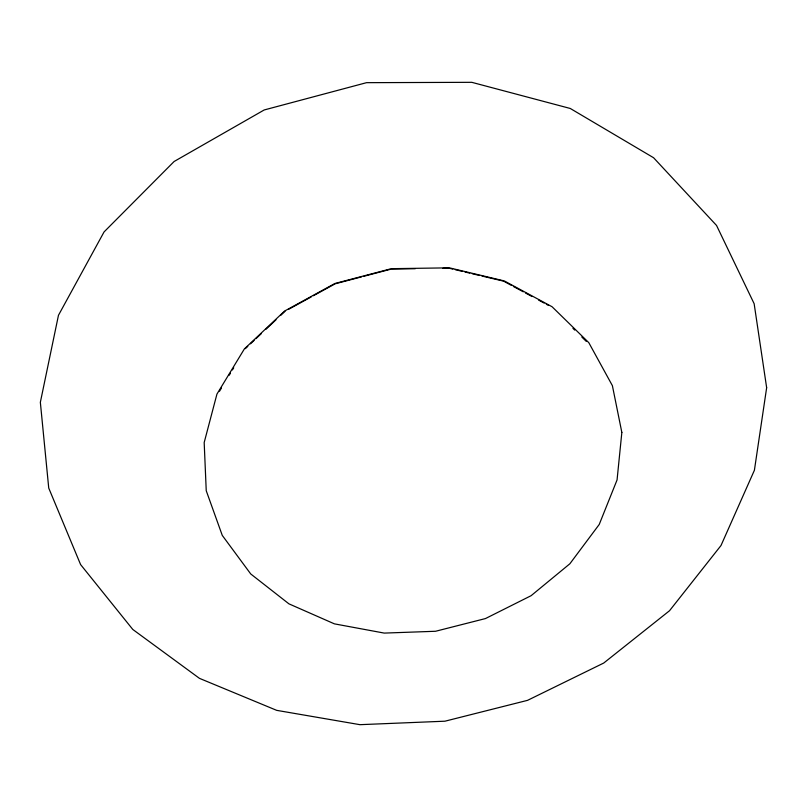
<?xml version="1.0" encoding="UTF-8"?>
<svg xmlns="http://www.w3.org/2000/svg" width="807" height="807" viewBox="0 0 807 807"><rect width="100%" height="100%" fill="white"/><g stroke="black" fill="none" stroke-linecap="round" stroke-linejoin="round"><path stroke-width="1.21" d="M219.524 391.193L221.461 388.006M229.198 375.245L230.489 373.116M232.426 369.929L233.717 367.8M245.328 348.664L247.789 346.374M250.513 343.802L254.155 340.372M255.98 338.658L261.438 333.523M265.987 329.236L275.994 319.814M280.543 315.527L285.093 311.24M288.361 309.454L311.22 296.926M313.398 295.735L335.167 283.812L361.486 276.902M363.876 276.276L390.185 269.377M391.385 269.064L415.252 268.721M442.882 268.327L449.166 268.237M450.377 268.529L452.808 269.104M455.239 269.689L462.532 271.424M464.963 271.999L469.815 273.159M472.246 273.744L479.54 275.48M481.961 276.055L503.528 281.139M504.627 281.734L511.214 285.285M513.403 286.475L523.279 291.811M525.478 293.002L532.065 296.552M538.642 300.113L544.13 303.079M546.329 304.259L548.518 305.45M572.94 328.348L574.715 330.093M581.827 337.044L586.275 341.381M621.844 432.441L617.062 479.933L599.218 524.479L569.863 563.78L531.117 595.687L485.461 618.566L435.568 631.266L384.243 633.091L334.401 623.851L288.936 603.848L250.735 573.959L222.268 535.394L206.239 490.737L204.181 442.539L216.932 394.119L244.37 348.927L284.589 311.048L334.895 283.489L391.375 268.67L449.428 267.843L504.345 280.937L552.069 306.741L588.787 342.642L612.392 385.665L621.844 432.441M766.65 387.713L754.404 470.259L721.004 545.512L669.517 610.738L603.727 663.041L527.556 700.345L444.96 721.196L359.952 724.676L276.69 710.352L199.46 678.354L132.792 629.46L80.599 564.577L48.733 488.064L40.35 402.3L58.467 315.285L104.053 231.942L174.13 161.491L264.212 109.954L366.56 82.667L471.792 82.324L570.267 108.471L653.579 157.738L716.545 225.456L754.142 303.714L766.65 387.713"/></g></svg>
